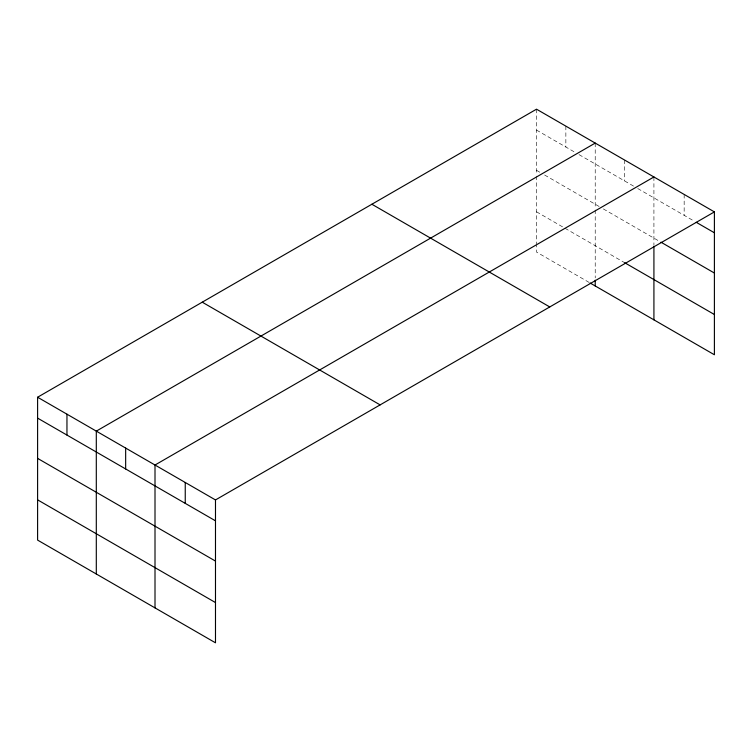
<?xml version="1.0" encoding="UTF-8"?>
<svg xmlns="http://www.w3.org/2000/svg" width="752" height="752" viewBox="0 0 752 752"><rect width="100%" height="100%" fill="white"/><g stroke="black" fill="none" stroke-linecap="round" stroke-linejoin="round"><path stroke-width="0.56" stroke-dasharray="3.76 2.82" d="M536.514 130.077L574.97 152.289M579.021 154.621L633.673 186.176M637.724 188.517L694.237 221.144M536.514 170.337L540.556 172.669M544.608 175.009L599.259 206.565M603.311 208.906L659.965 241.608M536.514 211.81L624.564 262.645M589.145 282.442L536.514 252.061L536.514 245.161M684.16 194.439L684.16 215.326M653.92 176.974L653.92 245.03M624.564 160.035L624.564 180.922M595.217 143.087L595.217 208.83M595.217 209.987L595.217 277.902M565.861 126.139L565.861 147.025M536.514 109.19L536.514 174.943M536.514 176.09L536.514 244.005"/><path stroke-width="1.13" d="M714.4 211.895L536.514 109.19L37.6 397.235L37.6 540.105L215.486 642.81L215.486 499.939L714.4 211.895L714.4 354.765L590.151 283.034M595.217 143.087L96.303 431.131L96.303 573.992M653.92 176.974L155.006 465.018L155.006 607.889M696.258 222.31L714.4 232.782M660.97 242.191L714.4 273.042M624.564 262.645L714.4 314.515M371.873 204.243L549.759 306.948M202.241 302.182L380.127 404.886M37.6 397.235L215.486 499.939M37.6 418.121L215.486 520.826M37.6 458.382L215.486 561.086M37.6 499.854L215.486 602.559M653.92 246.186L653.92 319.844M595.217 280.205L595.217 285.948M185.246 482.483L185.246 503.37M125.659 448.07L125.659 468.966M66.956 414.183L66.956 435.07"/></g></svg>
